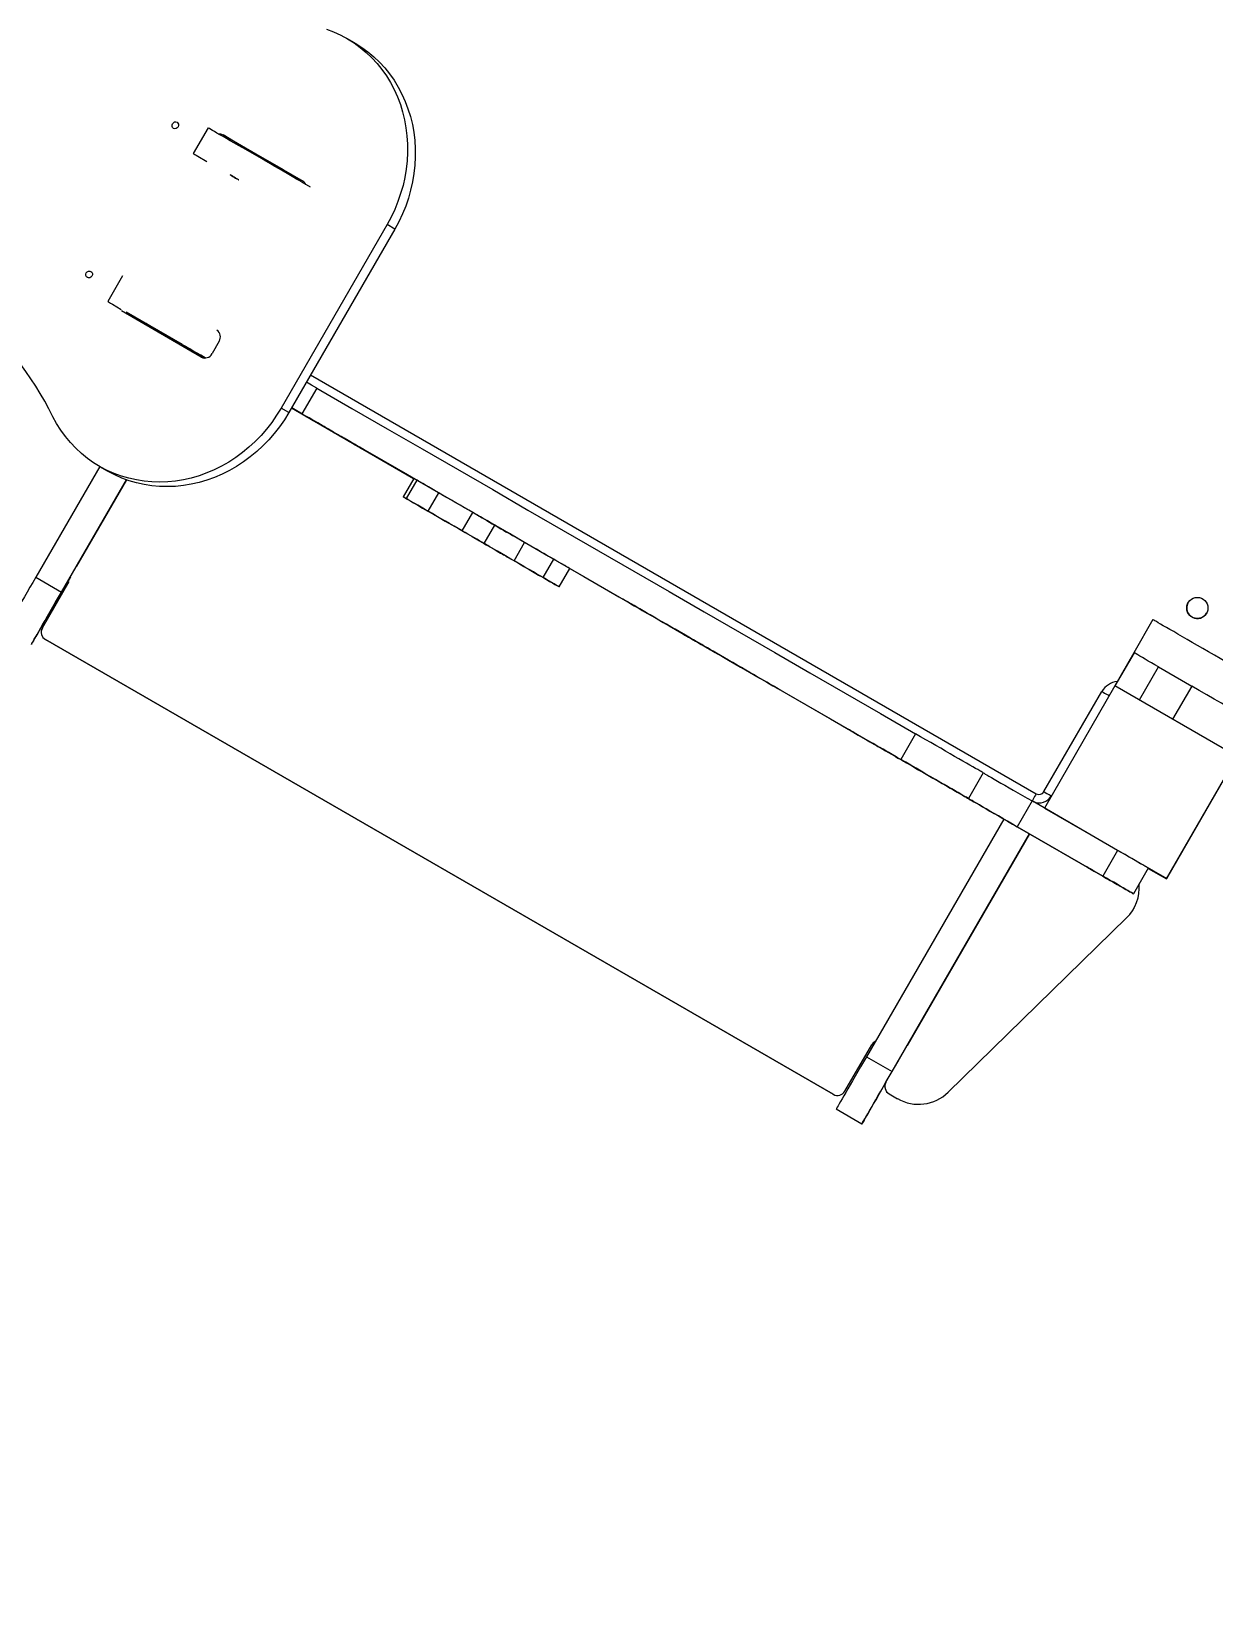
# Model space of a CAD drawing. Header units: millimetres. Extents: x -9848 to 7178, y -5300 to 6667.
# Drawn here: x -106 to 731, y -2025 to -918 of the extents above; entities that cross this region are included whole.
import ezdxf

# ---------------------------------------------------------------- set-up
doc = ezdxf.new("R2010")
doc.units = ezdxf.units.MM
for name, color, linetype in [('DIKOM_ОБЪЕКТ', 7, 'Continuous'), ('DIKOM_РАЗМЕР_ЗОНА', 7, 'Continuous'), ('DIKOM_РАЗМЕР_ОБЪЕКТА', 7, 'Continuous')]:
    doc.layers.add(name, color=color, linetype=linetype)
doc.styles.add('style1', font='arial.ttf', dxfattribs={"width": 0.8})
doc.dimstyles.new('1-50', dxfattribs={"dimtxt": 300, "dimasz": 200, "dimexe": 100, "dimexo": 0, "dimgap": 100, "dimtad": 0, "dimdec": 0, "dimtxsty": 'style1', "dimcen": 0, "dimclrd": 7, "dimclre": 7, "dimadec": 1, "dimazin": 2, "dimtfac": 1, "dimtdec": 0, "dimtmove": 1, "dimatfit": 3, "dimfxl": 0, "dimlwd": 25, "dimlwe": 18, "dimarcsym": 0})

# ---------------------------------------------------------------- blocks, each defined once
blk = doc.blocks.new('*D21')
at = {"layer": 'Defpoints', "color": 0, "transparency": 16777216}
for p in [(4614.2, 781.1), (-7848.5, -207.2), (-7848.5, -4134.2)]:
    blk.add_point(p, dxfattribs=at)
at = {"layer": 'DIKOM_РАЗМЕР_ОБЪЕКТА', "color": 7, "lineweight": 18, "transparency": 16777216}
for p, q in [((4614.2, 781.1), (4614.2, -4234.2)), ((-7848.5, -207.2), (-7848.5, -4234.2))]:
    blk.add_line(p, q, dxfattribs=at)
at = {"layer": 'DIKOM_РАЗМЕР_ОБЪЕКТА', "color": 7, "lineweight": 25, "transparency": 16777216}
for p, q in [((-7648.5, -4134.2), (-2616.9, -4134.2)), ((4414.2, -4134.2), (-1537.1, -4134.2))]:
    blk.add_line(p, q, dxfattribs=at)
at = {"layer": 'DIKOM_РАЗМЕР_ОБЪЕКТА', "color": 7, "transparency": 16777216}
for points in [[(-7648.5, -4100.8), (-7648.5, -4167.5), (-7848.5, -4134.2)], [(4414.2, -4100.8), (4414.2, -4167.5), (4614.2, -4134.2)]]:
    blk.add_solid(points, dxfattribs=at)
at = {"layer": 'DIKOM_РАЗМЕР_ОБЪЕКТА', "color": 0, "transparency": 16777216, "insert": (-2077, -4134.2), "char_height": 300, "attachment_point": 5, "style": 'style1'}
blk.add_mtext('12450', dxfattribs=at)
blk = doc.blocks.new('*D19')
at = {"layer": 'Defpoints', "color": 0, "transparency": 16777216}
for p in [(6614.2, 297.4), (-9848.5, -323.2), (6614.2, -5102.9)]:
    blk.add_point(p, dxfattribs=at)
at = {"layer": 'DIKOM_РАЗМЕР_ЗОНА', "color": 7, "lineweight": 18, "transparency": 16777216}
for p, q in [((6614.2, 297.4), (6614.2, -5202.9)), ((-9848.5, -323.2), (-9848.5, -5202.9))]:
    blk.add_line(p, q, dxfattribs=at)
at = {"layer": 'DIKOM_РАЗМЕР_ЗОНА', "color": 7, "lineweight": 25, "transparency": 16777216}
for p, q in [((-9648.5, -5102.9), (-2606.9, -5102.9)), ((6414.2, -5102.9), (-1527.1, -5102.9))]:
    blk.add_line(p, q, dxfattribs=at)
at = {"layer": 'DIKOM_РАЗМЕР_ЗОНА', "color": 7, "transparency": 16777216}
for points in [[(-9648.5, -5069.6), (-9648.5, -5136.3), (-9848.5, -5102.9)], [(6414.2, -5069.6), (6414.2, -5136.3), (6614.2, -5102.9)]]:
    blk.add_solid(points, dxfattribs=at)
at = {"layer": 'DIKOM_РАЗМЕР_ЗОНА', "color": 0, "transparency": 16777216, "insert": (-2067, -5102.9), "char_height": 300, "attachment_point": 5, "style": 'style1'}
blk.add_mtext('16450', dxfattribs=at)

msp = doc.modelspace()

# ---------------------------------------------------------------- linework, layer by layer
at = {"layer": 'DIKOM_ОБЪЕКТ', "color": 7, "linetype": 'Continuous', "lineweight": 15}
for p, q in [((122.7, -925.8), (117.2, -922.6)), ((19, -986), (8.5, -1004.2)), ((29.6, -990.9), (86.1, -1023.6)), ((35.1, -994.1), (29.6, -990.9)), ((35.1, -994.1), (86.2, -1023.6)), ((35.1, -994.1), (72.1, -1015.5)), ((11.8, -1006.1), (18, -1009.7)), ((71.6, -1016.3), (72.1, -1015.5)), ((85.1, -1024.1), (91.3, -1027.7)), ((145.7, -1054.5), (70.7, -1184.4)), ((151.2, -1057.7), (76.2, -1187.6)), ((151.2, -1057.7), (145.7, -1054.5)), ((-41.5, -1090.8), (-52, -1109)), ((-48.7, -1110.9), (-42.5, -1114.5)), ((14.1, -1148.3), (-42.4, -1115.6)), ((0.6, -1139.3), (-39, -1116.4)), ((0.1, -1140.2), (0.6, -1139.3)), ((0.5, -1139.4), (2.9, -1140.8)), ((2.9, -1140.8), (0.5, -1139.4)), ((0.5, -1139.5), (2.9, -1140.9)), ((2.9, -1140.8), (0.5, -1139.5)), ((3, -1140.7), (2.9, -1140.8)), ((2.9, -1140.8), (2.9, -1140.8)), ((26.8, -1137.1), (21.8, -1145.8)), ((12.4, -1146.4), (12, -1147.1)), ((12, -1147.1), (12.4, -1146.4)), ((91.6, -1160.9), (605.3, -1457.5)), ((95.9, -1170.2), (85.4, -1188.4)), ((76.2, -1187.6), (70.7, -1184.4)), ((78.1, -1184.3), (80.8, -1185.9)), ((80.8, -1185.9), (164.5, -1234.2)), ((81.5, -1186.2), (81.5, -1186.2)), ((81.5, -1186.2), (81.5, -1186.2)), ((96.1, -1194.6), (96.7, -1195)), ((96.1, -1194.6), (96.1, -1194.6)), ((96.8, -1195), (96.7, -1195)), ((104, -1199.2), (104, -1199.2)), ((104, -1199.2), (104.2, -1199.4)), ((104.1, -1199.2), (104, -1199.2)), ((104.1, -1199.2), (104, -1199.2)), ((107.5, -1201.2), (107.5, -1201.2)), ((114.8, -1205.4), (115.4, -1205.8)), ((130, -1214.2), (130, -1214.2)), ((130, -1214.2), (130.2, -1214.4)), ((-57.7, -1225.8), (-103, -1304.2)), ((-57.8, -1225.7), (-52.4, -1228.8)), ((-84.8, -1314.7), (-38.8, -1235.1)), ((-38.8, -1235.1), (-74.2, -1296.3)), ((164.6, -1234.2), (157.1, -1247.2)), ((159.4, -1248.5), (166.9, -1235.5)), ((174.9, -1257.4), (182.4, -1244.5)), ((198.9, -1271.3), (206.4, -1258.3)), ((209.3, -1260), (209.3, -1260)), ((214.4, -1280.2), (221.9, -1267.3)), ((235.3, -1275), (235.3, -1275)), ((235.6, -1292.5), (243.1, -1279.5)), ((256.2, -1304.4), (263.7, -1291.4)), ((-103, -1304.2), (-84.8, -1314.7)), ((-98.3, -1340.1), (-79.3, -1307.2)), ((-78.5, -1303.8), (-94.2, -1331)), ((267.5, -1311), (275, -1298)), ((275, -1298), (513.8, -1435.9)), ((316.1, -1321.6), (316.1, -1321.6)), ((-98.3, -1340.2), (-98.3, -1340.2)), ((687.8, -1334.2), (674.3, -1357.6)), ((725.9, -1329.5), (725.9, -1329.5)), ((461.6, -1670.3), (-96.1, -1348.3)), ((-96.1, -1348.3), (461.6, -1670.3)), ((-96.1, -1348.3), (-96.1, -1348.3)), ((355.5, -1344.4), (355.2, -1344.2)), ((355.5, -1344.4), (355.7, -1344.5)), ((364.1, -1349.4), (364.1, -1349.4)), ((373, -1354.5), (373, -1354.5)), ((381.5, -1359.4), (381.1, -1359.2)), ((381.5, -1359.4), (381.7, -1359.5)), ((674.3, -1357.6), (660.8, -1381)), ((674.5, -1357.6), (661, -1381)), ((674.3, -1357.6), (674.3, -1357.6)), ((674.3, -1357.6), (674.5, -1357.7)), ((674.4, -1357.7), (674.3, -1357.6)), ((678.3, -1391), (691.8, -1367.6)), ((691.8, -1367.6), (715.3, -1381.2)), ((421.1, -1382.2), (421.1, -1382.2)), ((661, -1381), (611, -1467.6)), ((660.9, -1381.1), (660.8, -1381)), ((660.8, -1381), (660.8, -1381)), ((660.8, -1381), (660.9, -1381.1)), ((747.6, -1431), (661, -1381)), ((715.3, -1381.2), (701.8, -1404.6)), ((610.7, -1456), (651.7, -1385)), ((470.9, -1411.1), (468.7, -1409.8)), ((483.5, -1418.4), (478.6, -1415.5)), ((519.8, -1415), (509.3, -1433.2)), ((487.4, -1420.6), (487.4, -1420.6)), ((487.4, -1420.6), (487.4, -1420.6)), ((487.8, -1420.8), (487.7, -1420.7)), ((496.9, -1426.1), (494.6, -1424.8)), ((494.7, -1424.8), (494.6, -1424.8)), ((496.9, -1426.1), (496.9, -1426.1)), ((505.7, -1431.1), (500.8, -1428.3)), ((500.8, -1428.3), (500.8, -1428.3)), ((505.7, -1431.1), (505.7, -1431.1)), ((513.4, -1435.6), (513.4, -1435.6)), ((513.8, -1435.8), (513.6, -1435.7)), ((697.5, -1517.8), (747.5, -1431.2)), ((697.6, -1517.6), (747.6, -1431)), ((567.7, -1442.6), (557.2, -1460.8)), ((567.7, -1442.6), (557.2, -1460.8)), ((567.7, -1442.6), (567.7, -1442.6)), ((557.1, -1460.8), (557.2, -1460.8)), ((557.2, -1460.8), (557.1, -1460.8)), ((557.1, -1460.9), (557.1, -1460.9)), ((557.1, -1460.9), (557.1, -1460.9)), ((557.2, -1460.8), (557.2, -1460.8)), ((602.3, -1462.6), (591.8, -1480.8)), ((662.9, -1497.6), (602.3, -1462.6)), ((611, -1467.6), (697.6, -1517.6)), ((611, -1467.6), (611, -1467.6)), ((582.3, -1475.4), (485, -1643.7)), ((652.4, -1515.8), (591.8, -1480.8)), ((591.8, -1480.8), (652.4, -1515.8)), ((652.4, -1515.8), (591.8, -1480.8)), ((591.8, -1480.8), (591.8, -1480.8)), ((591.8, -1480.9), (652.4, -1515.9)), ((503.2, -1654.2), (600.4, -1485.9)), ((600.4, -1485.9), (513.9, -1635.8)), ((662.9, -1497.6), (652.4, -1515.8)), ((652.4, -1515.8), (652.4, -1515.8)), ((684.5, -1510.2), (674, -1528.4)), ((684.6, -1510.1), (674.1, -1528.3)), ((684.6, -1510.1), (674.1, -1528.3)), ((684.6, -1510.2), (674.1, -1528.3)), ((684.5, -1510.2), (684.6, -1510.2)), ((684.5, -1510.3), (697.5, -1517.8)), ((684.6, -1510.1), (684.6, -1510.1)), ((684.6, -1510.2), (684.6, -1510.2)), ((697.6, -1517.6), (697.5, -1517.8)), ((674, -1528.4), (674.1, -1528.3)), ((674.1, -1528.3), (674.1, -1528.3)), ((674.5, -1538.4), (674.5, -1538.4)), ((669.2, -1545.4), (543, -1668.8)), ((543, -1668.8), (669.2, -1545.4)), ((669.2, -1545.4), (669.2, -1545.4)), ((469.8, -1668.1), (488.8, -1635.2)), ((469.8, -1668.1), (488.8, -1635.2)), ((488.8, -1635.2), (488.8, -1635.2)), ((485, -1643.7), (503.2, -1654.2)), ((498.9, -1661.7), (507.9, -1646.2)), ((461.6, -1670.3), (461.6, -1670.3)), ((469.8, -1668.1), (469.8, -1668.1)), ((498.9, -1661.8), (493.8, -1670.5)), ((498.8, -1661.9), (498.8, -1661.9)), ((501.1, -1669.9), (507, -1673.4)), ((501.1, -1669.9), (507, -1673.4)), ((501.1, -1669.9), (501.1, -1669.9)), ((543, -1668.8), (543, -1668.8)), ((463.7, -1680.7), (481.9, -1691.2)), ((507, -1673.4), (507, -1673.4))]:
    msp.add_line(p, q, dxfattribs=at)
at = {"layer": 'DIKOM_ОБЪЕКТ', "color": 7, "linetype": 'Continuous', "lineweight": 15, "flags": 128}
for points in [[(102.8, -916), (107.9, -918), (112.9, -920.3), (117.7, -922.9), (122.3, -925.8), (126.7, -929), (130.9, -932.5), (134.9, -936.3), (138.6, -940.3), (142, -944.6), (145.2, -949.2), (148.1, -953.9), (150.7, -958.9), (153.1, -964), (155.1, -969.3), (156.7, -974.7), (158.1, -980.3), (159.1, -986), (159.8, -991.7), (160.2, -997.5), (160.2, -1003.4), (159.9, -1009.3), (159.2, -1015.1), (158.3, -1021), (157, -1026.8), (155.3, -1032.5), (153.4, -1038.2), (151.1, -1043.8), (148.5, -1049.2), (145.7, -1054.5)], [(122.7, -925.8), (123.2, -926), (127.8, -929), (132.2, -932.2), (136.4, -935.7), (140.3, -939.5), (144.1, -943.5), (147.5, -947.8), (150.7, -952.3), (153.6, -957.1), (156.2, -962), (158.5, -967.2), (160.5, -972.5), (162.2, -977.9), (163.6, -983.5), (164.6, -989.1), (165.3, -994.9), (165.7, -1000.7), (165.7, -1006.5), (165.4, -1012.4), (164.7, -1018.3), (163.8, -1024.2), (162.4, -1030), (160.8, -1035.7), (158.9, -1041.4), (156.6, -1046.9), (154, -1052.4), (151.2, -1057.7)], [(-2.2, -985.3), (-2.9, -986), (-3.7, -986.5), (-4.6, -986.6), (-5.4, -986.3), (-6.1, -985.7), (-6.5, -984.9), (-6.5, -983.9), (-6.2, -983), (-5.5, -982.3), (-4.7, -981.8), (-3.8, -981.7), (-2.9, -982), (-2.3, -982.6), (-1.9, -983.4), (-1.9, -984.4), (-2.2, -985.3)], [(85.1, -1024.1), (83.5, -1023.2), (81.7, -1022.2), (79.7, -1021), (77.4, -1019.7), (74.9, -1018.2), (72.2, -1016.7), (69.3, -1015), (66.3, -1013.3), (63.2, -1011.5), (60, -1009.6), (56.7, -1007.7), (53.4, -1005.8), (50.1, -1003.9), (46.8, -1002.1), (43.7, -1000.2), (40.5, -998.4), (37.6, -996.7), (34.7, -995.1), (32, -993.5), (29.6, -992.1), (27.3, -990.8), (25.3, -989.6), (23.5, -988.6), (22.1, -987.8), (20.9, -987.1), (20, -986.5), (19.4, -986.2), (19.1, -986), (19, -986)], [(8.5, -1004.2), (8.6, -1004.2), (8.9, -1004.4), (9.6, -1004.8), (10.5, -1005.4), (11.8, -1006.1)], [(40.7, -1022.8), (40.6, -1022.7), (40.1, -1022.4), (39.3, -1022), (38.4, -1021.5), (37.4, -1020.9), (36.5, -1020.3), (35.6, -1019.8), (35, -1019.5), (34.7, -1019.3), (34.7, -1019.3), (35, -1019.5), (35.6, -1019.8), (36.5, -1020.3), (37.4, -1020.9), (38.4, -1021.5), (39.3, -1022), (40.1, -1022.4), (40.6, -1022.7), (40.7, -1022.8)], [(-63.2, -1090.9), (-63.9, -1091.7), (-64.7, -1092.1), (-65.6, -1092.2), (-66.4, -1092), (-67.1, -1091.4), (-67.5, -1090.5), (-67.5, -1089.6), (-67.2, -1088.7), (-66.5, -1087.9), (-65.7, -1087.5), (-64.8, -1087.4), (-63.9, -1087.6), (-63.3, -1088.2), (-62.9, -1089.1), (-62.9, -1090), (-63.2, -1090.9)], [(-52, -1109), (-51.9, -1109), (-51.6, -1109.2), (-50.9, -1109.6), (-50, -1110.1), (-48.7, -1110.9)], [(-19.8, -1127.6), (-19.9, -1127.5), (-20.4, -1127.2), (-21.2, -1126.8), (-22.1, -1126.2), (-23.1, -1125.7), (-24, -1125.1), (-24.9, -1124.6), (-25.5, -1124.3), (-25.8, -1124.1), (-25.8, -1124.1), (-25.5, -1124.3), (-24.9, -1124.6), (-24, -1125.1), (-23.1, -1125.7), (-22.1, -1126.2), (-21.2, -1126.8), (-20.4, -1127.2), (-19.9, -1127.5), (-19.8, -1127.6)], [(17.1, -1148.9), (16.9, -1148.8), (13.8, -1147), (10.9, -1145.3), (8.3, -1143.8), (6, -1142.5), (4, -1141.3), (2.3, -1140.4), (0.9, -1139.6), (0.6, -1139.4)], [(2.9, -1140.8), (6.3, -1142.8), (9.6, -1144.7), (12.9, -1146.7), (16.1, -1148.5), (16.9, -1148.9)], [(16.9, -1148.9), (16.2, -1148.5), (13, -1146.6), (9.7, -1144.7), (6.3, -1142.8), (2.9, -1140.8)], [(2.9, -1140.8), (6.3, -1142.8), (9.7, -1144.7), (13, -1146.6), (16.2, -1148.5), (17, -1148.9)], [(16.9, -1148.9), (16.1, -1148.5), (12.9, -1146.7), (9.6, -1144.8), (6.3, -1142.8), (2.9, -1140.9)], [(95.9, -1170.2), (92.3, -1168.2), (88.7, -1166.1), (88.6, -1166)], [(95.9, -1170.2), (120.8, -1184.6), (145.7, -1199), (170.6, -1213.3), (195.5, -1227.7), (220.5, -1242.1), (245.4, -1256.6), (270.4, -1271), (295.4, -1285.4), (320.3, -1299.8), (345.3, -1314.2), (370.3, -1328.7), (395.3, -1343.1), (420.2, -1357.5), (445.1, -1371.9), (470.1, -1386.3), (494.9, -1400.6), (519.8, -1415)], [(70.7, -1184.4), (67.5, -1189.5), (64.1, -1194.5), (60.4, -1199.2), (56.5, -1203.7), (52.3, -1208), (47.9, -1212.1), (43.4, -1215.8), (38.6, -1219.3), (33.7, -1222.6), (28.6, -1225.5), (23.4, -1228.1), (18, -1230.3), (12.6, -1232.3), (7.1, -1233.9), (1.6, -1235.1), (-4, -1236.1), (-9.6, -1236.6), (-15.2, -1236.8), (-20.8, -1236.7), (-26.3, -1236.2), (-31.7, -1235.3), (-37.1, -1234.1), (-42.4, -1232.6), (-47.5, -1230.7), (-52.5, -1228.5), (-57.3, -1226), (-62, -1223.1), (-66.4, -1220), (-70.7, -1216.5), (-74.7, -1212.8), (-78.4, -1208.8), (-82, -1204.6), (-85.2, -1200.1), (-88.2, -1195.4), (-90.9, -1190.5)], [(85.4, -1188.4), (81.8, -1186.3), (78.2, -1184.2), (78.1, -1184.2)], [(76.2, -1187.6), (73, -1192.7), (69.6, -1197.6), (65.9, -1202.4), (62, -1206.9), (57.8, -1211.2), (53.4, -1215.2), (48.9, -1219), (44.1, -1222.5), (39.2, -1225.7), (34.1, -1228.6), (28.9, -1231.2), (23.5, -1233.5), (18.1, -1235.4), (12.6, -1237), (7.1, -1238.3), (1.5, -1239.2), (-4.1, -1239.8), (-9.7, -1240), (-15.3, -1239.9), (-20.8, -1239.4), (-26.3, -1238.5), (-31.6, -1237.3), (-36.9, -1235.8), (-42, -1233.9), (-47, -1231.7), (-51.8, -1229.2), (-52.4, -1228.8)], [(107.5, -1201.2), (107.4, -1201.1), (106.9, -1200.8), (106.1, -1200.4), (105, -1199.8), (103.7, -1199), (102.2, -1198.1), (100.4, -1197.1), (98.5, -1196), (96.6, -1194.9), (94.5, -1193.7), (92.5, -1192.5), (90.5, -1191.4), (88.6, -1190.3), (86.9, -1189.3), (85.3, -1188.4), (84, -1187.6), (83, -1187), (82.2, -1186.6), (81.7, -1186.3), (81.5, -1186.2)], [(81.5, -1186.2), (81.7, -1186.3), (82.2, -1186.6), (82.9, -1187), (84, -1187.6), (85.3, -1188.4), (87, -1189.3), (88.9, -1190.5), (91.1, -1191.7), (93.5, -1193.1), (96.1, -1194.6)], [(85.4, -1188.4), (110.3, -1202.8), (135.2, -1217.1), (160.1, -1231.5), (185, -1245.9), (210, -1260.3), (234.9, -1274.7), (259.9, -1289.2), (284.9, -1303.6), (309.8, -1318), (334.8, -1332.4), (359.8, -1346.8), (384.8, -1361.3), (409.7, -1375.7), (434.6, -1390.1), (459.6, -1404.4), (484.4, -1418.8), (509.3, -1433.2)], [(104, -1199.2), (103.9, -1199.1), (103.6, -1198.9), (103, -1198.6), (102.1, -1198.1), (101.1, -1197.5), (99.8, -1196.8), (98.4, -1195.9), (96.7, -1195)], [(104, -1199.2), (104.2, -1199.3), (104.7, -1199.6), (105.5, -1200), (106.5, -1200.7), (107.8, -1201.4), (109.4, -1202.3), (111.1, -1203.3), (113, -1204.4), (115, -1205.6), (117, -1206.7), (119.1, -1207.9), (121, -1209), (122.9, -1210.1), (124.7, -1211.1), (126.2, -1212), (127.5, -1212.8), (128.6, -1213.4), (129.4, -1213.9), (129.9, -1214.1), (130, -1214.2)], [(130, -1214.2), (129.9, -1214.2), (129.5, -1213.9), (128.7, -1213.5), (127.7, -1212.9), (126.4, -1212.1), (124.8, -1211.3), (123.1, -1210.3), (121.2, -1209.2), (119.2, -1208), (117.2, -1206.8), (115.1, -1205.7), (113.1, -1204.5), (111.2, -1203.4), (109.5, -1202.4), (107.9, -1201.5), (106.6, -1200.7), (105.5, -1200.1), (104.7, -1199.6), (104.2, -1199.3), (104, -1199.2)], [(104.2, -1199.4), (104.4, -1199.5), (104.8, -1199.7), (105.6, -1200.2), (106.7, -1200.8), (108, -1201.6), (109.6, -1202.5), (111.3, -1203.5), (113.2, -1204.5), (115.2, -1205.7), (117.2, -1206.9), (119.2, -1208), (121.2, -1209.2), (123.1, -1210.3), (124.8, -1211.3), (126.4, -1212.2), (127.7, -1212.9), (128.8, -1213.5), (129.5, -1214), (130, -1214.3), (130.2, -1214.4)], [(107.5, -1201.2), (107.6, -1201.3), (108, -1201.5), (108.6, -1201.8), (109.4, -1202.3), (110.5, -1202.9), (111.7, -1203.6), (113.2, -1204.5), (114.8, -1205.4)], [(130, -1214.2), (129.9, -1214.1), (129.4, -1213.9), (128.6, -1213.4), (127.6, -1212.8), (126.2, -1212), (124.6, -1211.1), (122.7, -1210), (120.5, -1208.7), (118.1, -1207.3), (115.4, -1205.8)], [(166.9, -1235.5), (165.9, -1234.9), (165.1, -1234.5), (164.7, -1234.3), (164.6, -1234.2)], [(182.4, -1244.5), (179.8, -1243), (177.3, -1241.5), (175, -1240.2), (172.9, -1239), (171, -1237.9), (169.4, -1237), (168, -1236.2), (166.9, -1235.5)], [(159.4, -1248.5), (158.4, -1247.9), (157.6, -1247.5), (157.2, -1247.2), (157.1, -1247.2), (157.2, -1247.3), (157.7, -1247.5), (158.5, -1248), (159.5, -1248.6), (160.9, -1249.4), (162.5, -1250.3), (164.4, -1251.4)], [(174.9, -1257.4), (172.3, -1256), (169.8, -1254.5), (167.5, -1253.2), (165.4, -1252), (163.5, -1250.9), (161.9, -1250), (160.5, -1249.2), (159.4, -1248.5)], [(164.4, -1251.4), (167.5, -1253.2), (170.9, -1255.2), (174.6, -1257.3), (178.5, -1259.5), (182.6, -1261.9), (186.9, -1264.4), (191.5, -1267), (196.2, -1269.7), (201, -1272.5), (206, -1275.4), (211.1, -1278.3), (216.2, -1281.3), (221.5, -1284.4)], [(206.4, -1258.3), (203.5, -1256.7), (200.6, -1255), (197.5, -1253.2), (194.5, -1251.4), (191.4, -1249.7), (188.3, -1247.9), (185.3, -1246.2), (182.4, -1244.5)], [(198.9, -1271.3), (196, -1269.7), (193.1, -1268), (190, -1266.2), (187, -1264.4), (183.9, -1262.7), (180.8, -1260.9), (177.8, -1259.1), (174.9, -1257.4)], [(221.9, -1267.3), (220.4, -1266.4), (218.6, -1265.4), (216.7, -1264.3), (214.7, -1263.1), (212.6, -1261.9), (210.5, -1260.7), (208.4, -1259.5), (206.4, -1258.3)], [(209.3, -1260), (209.4, -1260.1), (209.9, -1260.3), (210.7, -1260.8), (211.8, -1261.4), (213.1, -1262.2), (214.6, -1263.1), (216.4, -1264.1), (218.3, -1265.2), (220.2, -1266.3), (222.3, -1267.5), (224.3, -1268.7), (226.3, -1269.8), (228.2, -1270.9), (229.9, -1271.9), (231.5, -1272.8), (232.8, -1273.5), (233.8, -1274.2), (234.6, -1274.6), (235.1, -1274.9), (235.3, -1275)], [(235.3, -1275), (235.1, -1274.9), (234.6, -1274.6), (233.9, -1274.1), (232.8, -1273.5), (231.5, -1272.8), (229.9, -1271.9), (228.2, -1270.9), (226.3, -1269.8), (224.3, -1268.6), (222.3, -1267.5), (220.2, -1266.3), (218.3, -1265.1), (216.4, -1264.1), (214.6, -1263.1), (213.1, -1262.2), (211.8, -1261.4), (210.7, -1260.8), (209.9, -1260.3), (209.4, -1260.1), (209.3, -1260)], [(214.4, -1280.2), (212.9, -1279.4), (211.1, -1278.4), (209.2, -1277.3), (207.2, -1276.1), (205.1, -1274.9), (203, -1273.7), (200.9, -1272.5), (198.9, -1271.3)], [(243.1, -1279.5), (240.1, -1277.8), (237.1, -1276), (234.2, -1274.4), (231.4, -1272.7), (228.7, -1271.2), (226.2, -1269.8), (223.9, -1268.5), (221.9, -1267.3)], [(218.1, -1282.4), (217.8, -1282.2), (217.1, -1281.8), (216.3, -1281.4), (215.3, -1280.8), (214.3, -1280.2), (213.3, -1279.6), (212.4, -1279.1), (211.8, -1278.8), (211.4, -1278.5), (211.3, -1278.5), (211.5, -1278.6), (212, -1278.9), (212.8, -1279.3), (213.7, -1279.9), (214.7, -1280.5), (215.8, -1281.1), (216.7, -1281.6), (217.5, -1282), (218, -1282.3), (218.2, -1282.5), (218.1, -1282.4)], [(235.6, -1292.5), (232.6, -1290.8), (229.6, -1289), (226.7, -1287.4), (223.9, -1285.7), (221.2, -1284.2), (218.7, -1282.8), (216.4, -1281.4), (214.4, -1280.2)], [(221.5, -1284.4), (222.6, -1285), (223.7, -1285.7), (224.9, -1286.3), (226, -1287), (227.1, -1287.6), (228.1, -1288.2), (229.2, -1288.8), (230.1, -1289.4)], [(263.7, -1291.4), (261.6, -1290.2), (259.3, -1288.9), (256.8, -1287.4), (254.2, -1285.9), (251.5, -1284.4), (248.8, -1282.8), (245.9, -1281.2), (243.1, -1279.5)], [(230.1, -1289.4), (234.5, -1291.9), (238.7, -1294.3), (242.6, -1296.6), (246.3, -1298.7), (249.8, -1300.7), (253, -1302.6), (255.9, -1304.2), (258.5, -1305.7), (260.8, -1307.1), (262.8, -1308.2), (264.5, -1309.2), (265.8, -1310), (266.8, -1310.6)], [(256.2, -1304.4), (254.1, -1303.2), (251.8, -1301.9), (249.3, -1300.4), (246.7, -1298.9), (244, -1297.4), (241.3, -1295.8), (238.4, -1294.1), (235.6, -1292.5)], [(275, -1298), (274.9, -1297.9), (274.5, -1297.7), (273.8, -1297.2), (272.8, -1296.7), (271.5, -1295.9), (269.9, -1295), (268.1, -1294), (266, -1292.8), (263.7, -1291.4)], [(-103, -1304.2), (-105.1, -1307.8), (-107.1, -1311.3), (-109.1, -1314.7), (-111, -1318), (-112.8, -1321.2), (-114.5, -1324.2), (-116.1, -1327), (-117.6, -1329.6), (-119, -1332), (-120.2, -1334.1), (-121.3, -1336), (-122.2, -1337.6), (-123, -1338.9), (-123.6, -1339.9), (-124, -1340.6), (-124.3, -1341.1), (-124.3, -1341.2)], [(266.8, -1310.6), (267.3, -1310.8), (267.5, -1311), (267.4, -1310.9), (267, -1310.6), (266.3, -1310.2), (265.3, -1309.7), (264, -1308.9), (262.4, -1308), (260.6, -1306.9), (258.5, -1305.7), (256.2, -1304.4)], [(-94.2, -1331), (-96, -1334.1), (-97.6, -1336.9), (-99.1, -1339.5), (-100.5, -1342), (-101.8, -1344.2), (-102.9, -1346.1), (-103.9, -1347.7), (-104.7, -1349.1), (-105.3, -1350.2), (-105.8, -1351), (-106, -1351.5), (-106.1, -1351.7), (-106.1, -1351.6), (-105.8, -1351.1), (-105.4, -1350.4), (-104.8, -1349.4), (-104.1, -1348.1), (-103.1, -1346.5), (-102, -1344.6), (-100.8, -1342.5), (-99.4, -1340.1), (-97.9, -1337.5), (-96.3, -1334.7), (-94.6, -1331.7), (-92.8, -1328.5), (-90.9, -1325.2), (-88.9, -1321.8), (-86.9, -1318.3), (-84.8, -1314.7)], [(319, -1323.3), (317.2, -1322.3), (315.8, -1321.5), (314.6, -1320.8), (313.8, -1320.3), (313.2, -1320), (312.9, -1319.8), (313, -1319.8), (313.3, -1320), (313.9, -1320.4), (314.9, -1320.9), (316.1, -1321.6)], [(316.1, -1321.6), (318.2, -1322.9), (320.6, -1324.3), (323.4, -1325.8), (326.4, -1327.6), (329.7, -1329.5), (333.2, -1331.5), (337, -1333.7), (341.1, -1336.1), (345.3, -1338.5), (349.8, -1341.1), (354.4, -1343.8), (359.2, -1346.5), (364.1, -1349.4)], [(337.4, -1334), (334.7, -1332.4), (332, -1330.8), (329.4, -1329.3), (326.9, -1327.9), (324.6, -1326.6), (322.5, -1325.3), (320.6, -1324.2), (319, -1323.3)], [(360.6, -1347.4), (358.1, -1345.9), (355.4, -1344.3), (352.6, -1342.7), (349.7, -1341), (346.7, -1339.3), (343.6, -1337.5), (340.5, -1335.7), (337.4, -1334)], [(748.4, -1369.2), (744.1, -1366.7), (739.8, -1364.2), (735.5, -1361.7), (731.4, -1359.3), (727.2, -1356.9), (723.2, -1354.6), (719.4, -1352.4), (715.7, -1350.3), (712.1, -1348.2), (708.7, -1346.3), (705.6, -1344.4), (702.6, -1342.7), (699.9, -1341.2), (697.4, -1339.7), (695.2, -1338.5), (693.3, -1337.3), (691.6, -1336.4), (690.3, -1335.6), (689.2, -1335), (688.4, -1334.5), (688, -1334.3), (687.8, -1334.2)], [(355.2, -1344.2), (355.3, -1344.3), (355.8, -1344.6), (356.5, -1345.1), (357.6, -1345.7), (358.9, -1346.4), (360.5, -1347.3), (362.2, -1348.3), (364.1, -1349.4), (366.1, -1350.5), (368.1, -1351.7), (370.1, -1352.9), (372.1, -1354), (374, -1355.1), (375.7, -1356.1), (377.3, -1357), (378.6, -1357.8), (379.7, -1358.4), (380.5, -1358.9), (381, -1359.2), (381.1, -1359.2)], [(381.5, -1359.4), (381.4, -1359.3), (380.9, -1359), (380.1, -1358.6), (379, -1358), (377.7, -1357.2), (376.1, -1356.3), (374.4, -1355.3), (372.5, -1354.2), (370.5, -1353.1), (368.5, -1351.9), (366.5, -1350.7), (364.5, -1349.6), (362.6, -1348.5), (360.9, -1347.5), (359.3, -1346.6), (358, -1345.8), (356.9, -1345.2), (356.2, -1344.8), (355.7, -1344.5), (355.5, -1344.4)], [(381.5, -1359.4), (381.3, -1359.3), (380.9, -1359.1), (380.1, -1358.6), (379, -1358), (377.7, -1357.2), (376.1, -1356.3), (374.4, -1355.3), (372.5, -1354.3), (370.5, -1353.1), (368.5, -1351.9), (366.5, -1350.8), (364.5, -1349.6), (362.6, -1348.5), (360.9, -1347.5), (359.3, -1346.6), (358, -1345.9), (356.9, -1345.3), (356.2, -1344.8), (355.7, -1344.5), (355.5, -1344.4)], [(355.7, -1344.5), (355.9, -1344.6), (356.3, -1344.9), (357.1, -1345.3), (358.2, -1345.9), (359.5, -1346.7), (361.1, -1347.6), (362.8, -1348.6), (364.7, -1349.7), (366.7, -1350.9), (368.7, -1352), (370.8, -1353.2), (372.8, -1354.4), (374.7, -1355.4), (376.4, -1356.4), (377.9, -1357.3), (379.3, -1358.1), (380.3, -1358.7), (381.1, -1359.1), (381.5, -1359.4), (381.7, -1359.5)], [(360.6, -1347.4), (362.4, -1348.4), (364.4, -1349.5), (366.4, -1350.7), (368.6, -1351.9), (370.7, -1353.2), (372.8, -1354.4), (374.7, -1355.5), (376.5, -1356.5)], [(364.1, -1349.4), (365.2, -1350), (366.3, -1350.6), (367.4, -1351.3), (368.6, -1351.9), (369.7, -1352.6), (370.8, -1353.3), (371.9, -1353.9), (373, -1354.5)], [(373, -1354.5), (377.9, -1357.4), (382.7, -1360.1), (387.3, -1362.8), (391.8, -1365.4), (396, -1367.8), (400.1, -1370.1), (403.9, -1372.3), (407.5, -1374.4), (410.8, -1376.3), (413.8, -1378), (416.5, -1379.6), (418.9, -1381), (421.1, -1382.2)], [(399.7, -1369.9), (396.6, -1368.1), (393.5, -1366.4), (390.5, -1364.6), (387.5, -1362.8), (384.5, -1361.2), (381.7, -1359.5), (379, -1358), (376.5, -1356.5)], [(691.8, -1367.6), (689.3, -1366.2), (686.9, -1364.8), (684.6, -1363.5), (682.4, -1362.2), (680.4, -1361.1), (678.7, -1360.1), (677.2, -1359.2), (676, -1358.5), (675.2, -1358), (674.6, -1357.7), (674.5, -1357.6)], [(418.2, -1380.6), (416.5, -1379.6), (414.6, -1378.5), (412.5, -1377.3), (410.2, -1376), (407.8, -1374.6), (405.2, -1373.1), (402.5, -1371.5), (399.7, -1369.9)], [(421.1, -1382.2), (422.3, -1383), (423.2, -1383.5), (423.8, -1383.9), (424.2, -1384), (424.2, -1384.1), (423.9, -1383.9), (423.4, -1383.6), (422.5, -1383.1), (421.3, -1382.4), (419.9, -1381.6), (418.2, -1380.6)], [(784.5, -1421.1), (781.1, -1419.2), (777.5, -1417.1), (773.7, -1414.9), (769.6, -1412.6), (765.4, -1410.1), (760.9, -1407.6), (756.3, -1404.9), (751.5, -1402.1), (746.6, -1399.3), (741.6, -1396.4), (736.5, -1393.4), (731.2, -1390.4), (726, -1387.4), (720.7, -1384.3), (715.3, -1381.2)], [(651.7, -1385), (652.7, -1385.6), (653.7, -1386.2), (654.6, -1386.7), (655.4, -1387.1), (656.1, -1387.5), (656.5, -1387.8), (656.8, -1388), (656.9, -1388)], [(468.7, -1409.8), (468.7, -1409.8), (469.1, -1410.1), (469.9, -1410.5), (470.9, -1411.1), (472.2, -1411.8), (473.7, -1412.7), (475.4, -1413.7), (477.3, -1414.8), (479.3, -1415.9), (481.4, -1417.1), (483.4, -1418.3), (485.5, -1419.5), (487.4, -1420.6), (489.2, -1421.6), (490.7, -1422.5), (492.1, -1423.3), (493.2, -1423.9), (494, -1424.4), (494.5, -1424.7), (494.6, -1424.8)], [(478.6, -1415.5), (476.9, -1414.5), (475.4, -1413.7), (474.1, -1412.9), (473, -1412.3), (472.2, -1411.8), (471.5, -1411.4), (471.1, -1411.2), (470.9, -1411.1)], [(567.7, -1442.6), (567.5, -1442.5), (567.1, -1442.3), (566.3, -1441.8), (565.3, -1441.2), (563.9, -1440.4), (562.3, -1439.5), (560.4, -1438.4), (558.3, -1437.2), (555.9, -1435.8), (553.3, -1434.3), (550.5, -1432.7), (547.5, -1431), (544.4, -1429.2), (541.1, -1427.3), (537.7, -1425.3), (534.2, -1423.3), (530.7, -1421.2), (527, -1419.2), (523.4, -1417.1), (519.8, -1415)], [(483.5, -1418.4), (484.4, -1418.9), (485.2, -1419.3), (485.9, -1419.7), (486.4, -1420), (486.8, -1420.3), (487.2, -1420.4), (487.3, -1420.5), (487.4, -1420.6)], [(513.4, -1435.6), (513.2, -1435.5), (512.8, -1435.2), (512, -1434.8), (510.9, -1434.1), (509.6, -1433.4), (508, -1432.5), (506.3, -1431.5), (504.4, -1430.4), (502.4, -1429.2), (500.4, -1428.1), (498.4, -1426.9), (496.4, -1425.8), (494.5, -1424.7), (492.8, -1423.7), (491.2, -1422.8), (489.9, -1422), (488.8, -1421.4), (488, -1420.9), (487.6, -1420.7), (487.4, -1420.6)], [(487.7, -1420.7), (487.8, -1420.8), (488.3, -1421.1), (489.1, -1421.5), (490.1, -1422.1), (491.4, -1422.9), (493, -1423.8), (494.7, -1424.8), (496.6, -1425.9), (498.6, -1427), (500.6, -1428.2), (502.7, -1429.4), (504.6, -1430.5), (506.5, -1431.6), (508.3, -1432.6), (509.8, -1433.5), (511.2, -1434.3), (512.2, -1434.9), (513, -1435.3), (513.5, -1435.6), (513.6, -1435.7)], [(513.8, -1435.8), (513.7, -1435.7), (513.2, -1435.4), (512.4, -1435), (511.4, -1434.4), (510, -1433.6), (508.5, -1432.7), (506.7, -1431.7), (504.9, -1430.6), (502.9, -1429.5), (500.8, -1428.3), (498.8, -1427.1), (496.8, -1426), (494.9, -1424.9), (493.2, -1423.9), (491.6, -1423), (490.3, -1422.2), (489.3, -1421.6), (488.5, -1421.2), (488, -1420.9), (487.8, -1420.8)], [(500.8, -1428.3), (499.9, -1427.8), (499.1, -1427.4), (498.5, -1427), (498, -1426.7), (497.5, -1426.4), (497.2, -1426.2), (497, -1426.1), (496.9, -1426.1)], [(505.7, -1431.1), (507.4, -1432.2), (509, -1433), (510.3, -1433.8), (511.4, -1434.4), (512.3, -1434.9), (512.9, -1435.3), (513.3, -1435.5), (513.4, -1435.6)], [(557.2, -1460.8), (557, -1460.7), (556.6, -1460.4), (555.8, -1460), (554.8, -1459.4), (553.4, -1458.6), (551.8, -1457.7), (549.9, -1456.6), (547.8, -1455.4), (545.4, -1454), (542.8, -1452.5), (540, -1450.9), (537, -1449.2), (533.9, -1447.4), (530.6, -1445.5), (527.2, -1443.5), (523.7, -1441.5), (520.2, -1439.4), (516.5, -1437.3), (512.9, -1435.2), (509.3, -1433.2)], [(513.8, -1435.9), (517.6, -1438), (521.3, -1440.2), (525, -1442.3), (528.6, -1444.4), (532.1, -1446.4), (535.5, -1448.4), (538.7, -1450.2), (541.7, -1451.9), (544.4, -1453.5), (547, -1455), (549.3, -1456.3), (551.3, -1457.5), (553.1, -1458.5), (554.5, -1459.4), (555.7, -1460), (556.5, -1460.5), (557, -1460.8), (557.1, -1460.9)], [(567.7, -1442.6), (567.8, -1442.7), (568.3, -1443), (569.2, -1443.5), (570.3, -1444.1), (571.8, -1445), (573.5, -1446), (575.5, -1447.2), (577.8, -1448.5), (580.3, -1449.9), (583.1, -1451.5), (586, -1453.2), (589, -1455), (592.2, -1456.8), (595.5, -1458.7), (598.9, -1460.7), (602.3, -1462.6)], [(557.1, -1460.8), (557.3, -1460.9), (557.8, -1461.2), (558.6, -1461.7), (559.8, -1462.4), (561.2, -1463.2), (563, -1464.2), (565, -1465.4), (567.3, -1466.7), (569.8, -1468.2), (572.5, -1469.7), (575.5, -1471.4), (578.5, -1473.2), (581.7, -1475), (585, -1476.9), (588.4, -1478.9), (591.8, -1480.8)], [(591.8, -1480.9), (588.4, -1478.9), (585, -1477), (581.7, -1475), (578.5, -1473.2), (575.4, -1471.4), (572.5, -1469.7), (569.8, -1468.2), (567.3, -1466.7), (565, -1465.4), (563, -1464.2), (561.2, -1463.2), (559.8, -1462.4), (558.6, -1461.7), (557.8, -1461.2), (557.3, -1461), (557.1, -1460.9)], [(557.2, -1460.8), (557.3, -1460.9), (557.8, -1461.2), (558.7, -1461.7), (559.8, -1462.3), (561.3, -1463.2), (563, -1464.2), (565, -1465.3), (567.3, -1466.7), (569.8, -1468.1), (572.6, -1469.7), (575.5, -1471.4), (578.5, -1473.2), (581.7, -1475), (585, -1476.9), (588.4, -1478.8), (591.8, -1480.8)], [(591.8, -1480.8), (588.4, -1478.9), (585, -1476.9), (581.7, -1475), (578.5, -1473.2), (575.5, -1471.4), (572.5, -1469.7), (569.8, -1468.1), (567.3, -1466.7), (565, -1465.4), (563, -1464.2), (561.2, -1463.2), (559.8, -1462.3), (558.6, -1461.7), (557.8, -1461.2), (557.3, -1460.9), (557.2, -1460.8)], [(605.3, -1457.5), (604.7, -1458.5), (604.1, -1459.5), (603.6, -1460.4), (603.1, -1461.2), (602.8, -1461.8), (602.5, -1462.3), (602.3, -1462.6), (602.3, -1462.6)], [(610.7, -1456), (611.7, -1456.6), (612.7, -1457.2), (613.6, -1457.7), (614.4, -1458.1), (615.1, -1458.5), (615.5, -1458.8), (615.8, -1459), (615.9, -1459)], [(684.6, -1510.1), (684.4, -1510), (683.9, -1509.8), (683.2, -1509.3), (682.1, -1508.7), (680.7, -1507.9), (679.1, -1507), (677.3, -1505.9), (675.2, -1504.7), (673, -1503.4), (670.6, -1502.1), (668.1, -1500.6), (665.5, -1499.1), (662.9, -1497.6)], [(646.8, -1512.6), (646.6, -1512.5), (646.2, -1512.2), (645.4, -1511.8), (644.5, -1511.2), (643.5, -1510.7), (642.5, -1510.1), (641.7, -1509.6), (641.1, -1509.3), (640.8, -1509.1), (640.8, -1509.1), (641.1, -1509.3), (641.7, -1509.6), (642.5, -1510.1), (643.5, -1510.7), (644.5, -1511.2), (645.4, -1511.8), (646.2, -1512.2), (646.6, -1512.5), (646.8, -1512.6)], [(646.8, -1512.6), (646.6, -1512.5), (646.1, -1512.2), (645.4, -1511.8), (644.5, -1511.3), (643.5, -1510.7), (642.5, -1510.1), (641.7, -1509.7), (641.1, -1509.3), (640.8, -1509.1), (640.8, -1509.1), (641.1, -1509.3), (641.7, -1509.7), (642.5, -1510.1), (643.5, -1510.7), (644.5, -1511.3), (645.4, -1511.8), (646.1, -1512.2), (646.6, -1512.5), (646.8, -1512.6)], [(674.1, -1528.3), (673.9, -1528.2), (673.4, -1527.9), (672.7, -1527.5), (671.6, -1526.9), (670.2, -1526.1), (668.6, -1525.2), (666.8, -1524.1), (664.7, -1522.9), (662.5, -1521.6), (660.1, -1520.2), (657.6, -1518.8), (655, -1517.3), (652.4, -1515.8)], [(652.4, -1515.8), (655, -1517.3), (657.6, -1518.8), (660.1, -1520.3), (662.5, -1521.6), (664.7, -1522.9), (666.8, -1524.1), (668.6, -1525.2), (670.2, -1526.1), (671.6, -1526.9), (672.7, -1527.5), (673.4, -1528), (673.9, -1528.2), (674.1, -1528.3)], [(674.1, -1528.3), (673.9, -1528.3), (673.4, -1528), (672.6, -1527.5), (671.6, -1526.9), (670.2, -1526.1), (668.6, -1525.2), (666.8, -1524.1), (664.7, -1522.9), (662.5, -1521.7), (660.1, -1520.3), (657.6, -1518.8), (655, -1517.4), (652.4, -1515.8)], [(652.4, -1515.9), (655, -1517.4), (657.6, -1518.8), (660.1, -1520.3), (662.5, -1521.7), (664.7, -1523), (666.8, -1524.1), (668.6, -1525.2), (670.2, -1526.1), (671.6, -1526.9), (672.6, -1527.5), (673.4, -1528), (673.9, -1528.3), (674, -1528.4)], [(485, -1643.7), (483, -1647.3), (480.9, -1650.8), (479, -1654.2), (477.1, -1657.5), (475.2, -1660.7), (473.5, -1663.7), (471.9, -1666.5), (470.4, -1669.1), (469, -1671.5), (467.8, -1673.6), (466.7, -1675.5), (465.8, -1677.1), (465, -1678.4), (464.4, -1679.4), (464, -1680.1), (463.8, -1680.6), (463.7, -1680.7)], [(493.8, -1670.5), (492.1, -1673.6), (490.4, -1676.4), (488.9, -1679), (487.5, -1681.5), (486.2, -1683.7), (485.1, -1685.6), (484.2, -1687.2), (483.4, -1688.6), (482.7, -1689.7), (482.3, -1690.5), (482, -1691), (481.9, -1691.2), (482, -1691.1), (482.2, -1690.6), (482.6, -1689.9), (483.2, -1688.9), (484, -1687.6), (484.9, -1686), (486, -1684.1), (487.2, -1682), (488.6, -1679.6), (490.1, -1677), (491.7, -1674.2), (493.4, -1671.2), (495.3, -1668), (497.2, -1664.7), (499.1, -1661.3), (501.2, -1657.8), (503.2, -1654.2)]]:
    msp.add_lwpolyline(points, dxfattribs=at)
at = {"layer": 'DIKOM_ОБЪЕКТ', "color": 7, "linetype": 'Continuous', "lineweight": 15}
msp.add_circle((719.3, -1325.9), 7.5, dxfattribs=at)
for centre, radius, start, end in [((27, -995.4), 5.08, 60.2507, 96.4405), ((32.5, -998.5), 5.08, 60.2546, 96.3886), ((83.5, -1028), 5.08, 23.4544, 59.7549), ((-320.1, -1305.7), 256.6, 26.6727, 48.8669), ((22, -1134), 5.74, 327.3234, 57.052), ((16.7, -1143.2), 5.74, 242.9571, 332.6738), ((719.3, -1325.9), 7.5, 153.4789, 331.1812), ((-93.1, -1343.1), 6, 150, 240), ((-93.1, -1343.1), 6, 151.1812, 240), ((663.9, -1392), 14, 95.7131, 150), ((607.3, -1454), 10, 246.7839, 328.8316), ((607.3, -1454), 10, 246.8201, 328.8273), ((607.3, -1454), 4, 240, 330), ((648.2, -1524), 30, 314.3578, 5.0765), ((648.2, -1524), 30, 314.3578, 331.1812), ((494, -1638.2), 6, 116.4447, 150), ((494, -1638.2), 6, 116.4457, 150), ((464.6, -1665.1), 6, 240, 330), ((464.6, -1665.1), 6, 240, 330), ((504.1, -1664.7), 6, 150, 240), ((504.1, -1664.8), 6, 151.1812, 240), ((522, -1647.4), 30, 240, 314.3578), ((522, -1647.4), 30, 240, 314.3578)]:
    msp.add_arc(centre, radius, start, end, dxfattribs=at)

# ---------------------------------------------------------------- dimensions: what is measured, and where the dimension line sits
at = {"layer": 'DIKOM_РАЗМЕР_ЗОНА'}
dim = msp.add_linear_dim(base=(6614.2, -5102.9), p1=(-9848.5, -323.2), p2=(6614.2, 297.4), text='16450', dimstyle='1-50', override={"dimscale": 1, "dimtix": 0, "dimtofl": 1, "dimtmove": 1, "dimatfit": 3}, dxfattribs=at)
dim.commit()
dim.dimension.update_dxf_attribs({"geometry": '*D19', "text_midpoint": (-2067, -5102.9), "dimtype": 160})
at = {"layer": 'DIKOM_РАЗМЕР_ОБЪЕКТА'}
dim = msp.add_linear_dim(base=(-7848.5, -4134.2), p1=(4614.2, 781.1), p2=(-7848.5, -207.2), text='12450', dimstyle='1-50', override={"dimscale": 1, "dimtix": 0, "dimtofl": 1, "dimtmove": 1, "dimatfit": 3}, dxfattribs=at)
dim.commit()
dim.dimension.update_dxf_attribs({"geometry": '*D21', "text_midpoint": (-2077, -4134.2), "dimtype": 160})

doc.saveas('drawing.dxf')
